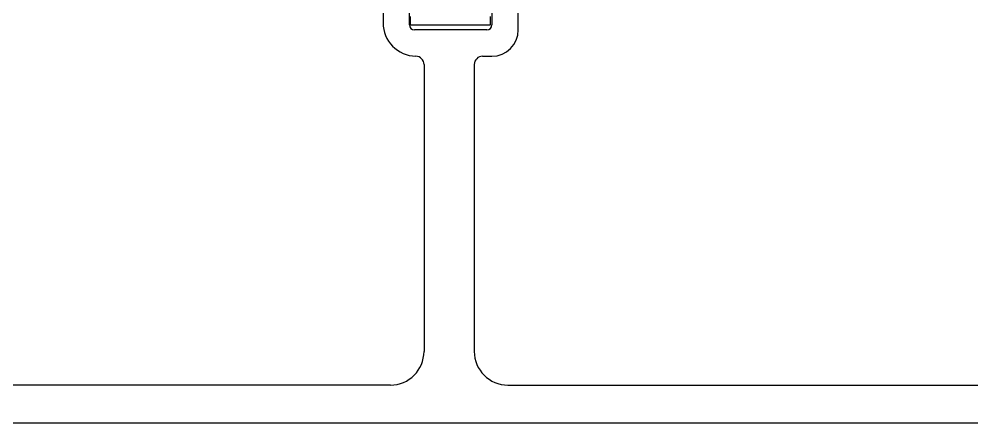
# Model space of a CAD drawing. Header units: millimetres. Extents: x 182 to 305, y 81 to 164.
# Drawn here: x 261.1073 to 261.1651, y 109.6603 to 109.6848 of the extents above; entities that cross this region are included whole.
import ezdxf

# ---------------------------------------------------------------- set-up
doc = ezdxf.new("R2010")
doc.units = ezdxf.units.MM
doc.layers.add('Cascio-Accesorios', color=7, linetype='Continuous')
doc.layers.add('Cascio-Perfil', color=7, linetype='Continuous')

msp = doc.modelspace()

# ---------------------------------------------------------------- linework, layer by layer
at = {"layer": 'Cascio-Accesorios', "color": 252}
for p, q in [((261.131062, 109.684916, -1322.203034), (261.131062, 109.684427, -1322.203034)), ((261.131062, 109.684916, -1322.203034), (261.131062, 109.684427, -1322.203034)), ((261.131062, 109.684427, -1322.203034), (261.135929, 109.684427, -1322.203034)), ((261.131062, 109.684427, -1322.203034), (261.135929, 109.684427, -1322.203034)), ((261.135929, 109.684427, -1322.203034), (261.135929, 109.684916, -1322.203034)), ((261.135929, 109.684427, -1322.203034), (261.135929, 109.684916, -1322.203034))]:
    msp.add_line(p, q, dxfattribs=at)
at = {"layer": 'Cascio-Perfil', "color": 252}
for p, q in [((261.129417, 109.686615, -1322.203034), (261.129417, 109.684547, -1322.203034)), ((261.129417, 109.686615, -1322.203034), (261.129417, 109.684547, -1322.203034)), ((261.137617, 109.684115, -1322.203034), (261.137617, 109.686615, -1322.203034)), ((261.137617, 109.684115, -1322.203034), (261.137617, 109.686615, -1322.203034)), ((261.131017, 109.684415, -1322.203034), (261.131017, 109.685315, -1322.203034)), ((261.131017, 109.684415, -1322.203034), (261.131017, 109.685315, -1322.203034)), ((261.136017, 109.685315, -1322.203034), (261.136017, 109.684415, -1322.203034)), ((261.136017, 109.685315, -1322.203034), (261.136017, 109.684415, -1322.203034)), ((261.135717, 109.684115, -1322.203034), (261.131317, 109.684115, -1322.203034)), ((261.135717, 109.684115, -1322.203034), (261.131317, 109.684115, -1322.203034)), ((261.135459, 109.682515, -1322.203034), (261.136017, 109.682515, -1322.203034)), ((261.135459, 109.682515, -1322.203034), (261.136017, 109.682515, -1322.203034)), ((261.131903, 109.682008, -1322.203034), (261.131903, 109.664597, -1322.203034)), ((261.131903, 109.682008, -1322.203034), (261.131903, 109.664597, -1322.203034)), ((261.134951, 109.682007, -1322.203034), (261.134951, 109.664597, -1322.203034)), ((261.134951, 109.682007, -1322.203034), (261.134951, 109.664597, -1322.203034)), ((261.129871, 109.662565, -1322.203034), (261.076666, 109.662565, -1322.203034)), ((261.129871, 109.662565, -1322.203034), (261.076666, 109.662565, -1322.203034)), ((261.136983, 109.662565, -1322.203034), (261.170316, 109.662565, -1322.203034)), ((261.136983, 109.662565, -1322.203034), (261.170316, 109.662565, -1322.203034)), ((261.069216, 109.660265, -1322.203034), (261.188616, 109.660265, -1322.203034)), ((261.069216, 109.660265, -1322.203034), (261.188616, 109.660265, -1322.203034))]:
    msp.add_line(p, q, dxfattribs=at)
for centre, radius, start, end in [((261.131449, 109.684547, -1322.203034), 0.0020319776465902, 180, 268.792653), ((261.131449, 109.684547, -1322.203034), 0.0020319776465902, 180, 268.792653), ((261.131317, 109.684415, -1322.203034), 0.0002999966997979, 180, 270), ((261.131317, 109.684415, -1322.203034), 0.0002999966997979, 180, 270), ((261.135717, 109.684415, -1322.203034), 0.0002999966997979, 270, 0), ((261.135717, 109.684415, -1322.203034), 0.0002999966997979, 270, 0), ((261.136017, 109.684115, -1322.203034), 0.0015999823989468, 270, 0), ((261.136017, 109.684115, -1322.203034), 0.0015999823989468, 270, 0), ((261.131395, 109.682008, -1322.203034), 0.0005079944116475, 0, 88.792652), ((261.131395, 109.682008, -1322.203034), 0.0005079944116475, 0, 88.792652), ((261.135459, 109.682007, -1322.203034), 0.0005079944116475, 90, 180), ((261.135459, 109.682007, -1322.203034), 0.0005079944116475, 90, 180), ((261.129871, 109.664597, -1322.203034), 0.0020319776465902, 270, 0), ((261.129871, 109.664597, -1322.203034), 0.0020319776465902, 270, 0), ((261.136983, 109.664597, -1322.203034), 0.0020319776465902, 180, 270), ((261.136983, 109.664597, -1322.203034), 0.0020319776465902, 180, 270)]:
    msp.add_arc(centre, radius, start, end, dxfattribs=at)

doc.saveas('drawing.dxf')
